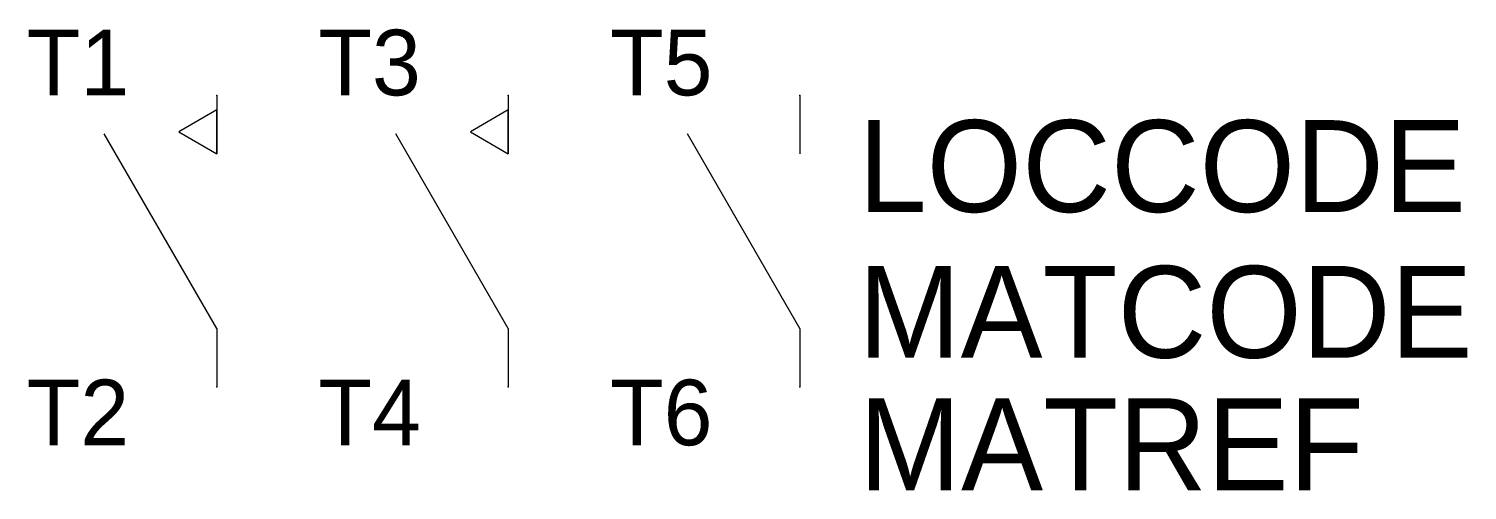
# Model space of a CAD drawing. Extents: x -6.4 to 42.9, y -8.5 to 7.3.
import ezdxf
from ezdxf.enums import TextEntityAlignment as Align

# ---------------------------------------------------------------- set-up
doc = ezdxf.new("R2010")
doc.units = 0
doc.layers.get('0').update_dxf_attribs({"linetype": 'CONTINUOUS'})
for name, color, linetype in [('A', 7, 'CONTINUOUS'), ('C', 6, 'CONTINUOUS'), ('T2', 7, 'CONTINUOUS')]:
    doc.layers.add(name, color=color, linetype=linetype)

msp = doc.modelspace()

# ---------------------------------------------------------------- linework, layer by layer
at = {"color": 0}
for p, q in [((0, 5), (0, 3)), ((10, 5), (10, 3)), ((20, 5), (20, 3)), ((0, -3), (-3.859, 3.683)), ((10, -3), (6.141, 3.683)), ((20, -3), (16.141, 3.683)), ((0, -3), (0, -5)), ((10, -3), (10, -5)), ((20, -3), (20, -5))]:
    msp.add_line(p, q, dxfattribs=at)
for points in [[(-1.299, 3.75), (0, 3), (0, 4.5)], [(8.701, 3.75), (10, 3), (10, 4.5)]]:
    msp.add_lwpolyline(points, close=True, dxfattribs=at)
at = {"layer": 'A', "color": 0, "linetype": 'CONTINUOUS'}
msp.add_point((-1.732, 0), dxfattribs=at)
at = {"layer": 'C', "color": 0, "linetype": 'CONTINUOUS'}
for p in [(0, 5), (0, -5)]:
    msp.add_point(p, dxfattribs=at)
at = {"layer": 'C', "color": 0}
for p in [(10, 5), (20, 5), (10, -5), (20, -5)]:
    msp.add_point(p, dxfattribs=at)

# ---------------------------------------------------------------- texts
at = {"color": 0, "linetype": 'CONTINUOUS'}
for tag, p in [('LOCCODE', (22, 1)), ('MATCODE', (22, -4)), ('MATREF', (22.018, -8.542))]:
    msp.add_attdef(tag, p, '', height=3.15, dxfattribs=at)
at = {"layer": 'T2', "color": 0, "linetype": 'CONTINUOUS'}
for tag, p in [('T1', (-3, 5)), ('T3', (7, 5)), ('T5', (17, 5)), ('T2', (-3, -7)), ('T4', (7, -7)), ('T6', (17, -7))]:
    msp.add_attdef(tag, text='', height=2.25, dxfattribs=at).set_placement(p, align=Align.RIGHT)

doc.saveas('drawing.dxf')
